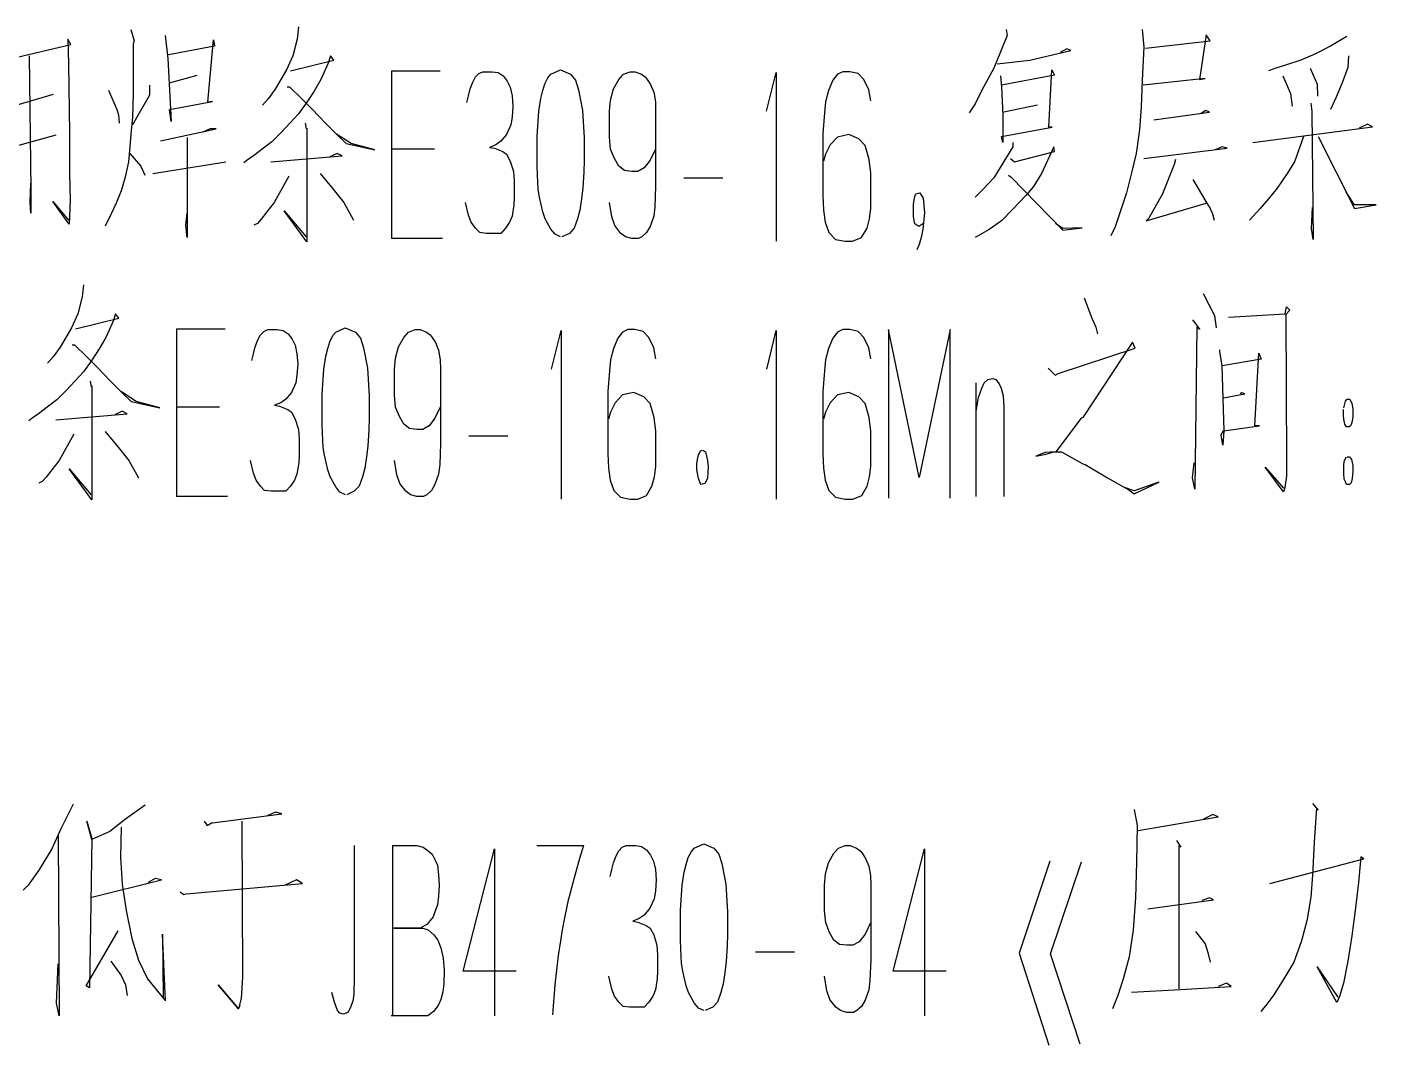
# Model space of a CAD drawing. Extents: x 0 to 8410, y 0 to 11890.
# Drawn here: x 7221.4 to 7535.1, y 10659.8 to 10896.6 of the extents above; entities that cross this region are included whole.
import ezdxf

# ---------------------------------------------------------------- set-up
doc = ezdxf.new("R2010")
doc.units = 0
doc.header["$MEASUREMENT"] = 0
doc.layers.add('6', color=7, linetype='Continuous')
doc.layers.add('8', color=7, linetype='Continuous')

# ---------------------------------------------------------------- blocks, each defined once
blk = doc.blocks.new('BLKENT759')
at = {"layer": '8', "color": 2, "linetype": 'Continuous'}
for p, q in [((7245.52, 10896), (7246.3, 10893.4)), ((7284.47, 10896.6), (7284.21, 10893.8)), ((7449.05, 10896), (7449.31, 10894.6)), ((7480.68, 10896), (7481.08, 10891.9)), ((7495.59, 10894.8), (7494.02, 10884.4)), ((7496.5, 10893.4), (7495.59, 10894.8)), ((7214.02, 10888.4), (7231.53, 10892.5)), ((7231.53, 10892.5), (7230.88, 10893.8)), ((7230.88, 10893.8), (7231.01, 10888)), ((7246.3, 10893.4), (7246.04, 10892.7)), ((7246.04, 10892.7), (7246.04, 10881.1)), ((7253.49, 10894.6), (7254.15, 10889.3)), ((7265, 10892.1), (7254.28, 10890.1)), ((7263.43, 10879.1), (7264.73, 10893.6)), ((7264.73, 10893.6), (7265, 10892.1)), ((7284.21, 10893.8), (7283.17, 10889.9)), ((7449.31, 10894.6), (7446.17, 10887)), ((7463.17, 10891.5), (7461.6, 10890.7)), ((7464.08, 10891.1), (7463.17, 10891.5)), ((7481.08, 10891.9), (7480.68, 10884.2)), ((7481.47, 10891.7), (7496.5, 10893.4)), ((7524.47, 10892.1), (7520.81, 10890.3)), ((7528.26, 10894.4), (7524.47, 10892.1)), ((7221.86, 10889.9), (7222.25, 10858.7)), ((7254.15, 10889.3), (7254.93, 10874.6)), ((7283.17, 10889.9), (7281.73, 10886.6)), ((7282.64, 10886.4), (7292.71, 10888.9)), ((7291.92, 10889.9), (7291.4, 10888.2)), ((7292.71, 10888.9), (7291.92, 10889.9)), ((7446.96, 10888), (7454.54, 10888.9)), ((7454.54, 10888.9), (7464.08, 10891.1)), ((7517.55, 10888.9), (7514.28, 10887.8)), ((7520.81, 10890.3), (7517.55, 10888.9)), ((7528.66, 10889.9), (7528.53, 10887.2)), ((7231.01, 10888), (7231.27, 10871.9)), ((7254.54, 10883.6), (7260.94, 10885.4)), ((7281.73, 10886.6), (7279.11, 10882.1)), ((7291.4, 10888.2), (7289.7, 10884.4)), ((7306.17, 10886.4), (7317.41, 10886.4)), ((7306.24, 10847.4), (7306.24, 10886.4)), ((7325.65, 10885), (7326.43, 10885.8)), ((7326.43, 10885.8), (7327.35, 10886.2)), ((7327.35, 10886.2), (7329.57, 10886.2)), ((7329.57, 10886.2), (7330.94, 10886)), ((7330.94, 10886), (7332.12, 10885.2)), ((7342.51, 10884.8), (7343.17, 10885.6)), ((7343.17, 10885.6), (7345.39, 10886.6)), ((7345.39, 10886.6), (7347.74, 10885.6)), ((7347.74, 10885.6), (7348.92, 10884.2)), ((7358.98, 10884.4), (7360.09, 10885.6)), ((7360.09, 10885.6), (7361.6, 10886.2)), ((7361.6, 10886.2), (7362.77, 10886.2)), ((7362.77, 10886.2), (7364.28, 10885.6)), ((7364.28, 10885.6), (7365.13, 10885)), ((7393.36, 10877), (7395.58, 10886)), ((7395.58, 10886), (7395.58, 10846.8)), ((7409.83, 10885.6), (7408.79, 10884.2)), ((7411.08, 10886.2), (7409.83, 10885.6)), ((7412.71, 10886.2), (7411.08, 10886.2)), ((7414.67, 10885.8), (7412.71, 10886.2)), ((7415.98, 10884.4), (7414.67, 10885.8)), ((7446.17, 10887), (7443.43, 10881.9)), ((7460.29, 10885.4), (7448, 10883.1)), ((7458.98, 10873.3), (7459.64, 10886.6)), ((7459.64, 10886.6), (7460.29, 10885.4)), ((7511.79, 10887), (7510.09, 10886.4)), ((7514.28, 10887.8), (7511.79, 10887)), ((7519.77, 10887), (7521.34, 10883.3)), ((7528.53, 10887.2), (7527.22, 10883.6)), ((7249.83, 10883.1), (7249.83, 10880.7)), ((7279.11, 10882.1), (7277.41, 10879.9)), ((7281.86, 10882.7), (7282.38, 10882.7)), ((7282.38, 10882.7), (7285.26, 10879.9)), ((7289.7, 10884.4), (7288.13, 10881.7)), ((7324.02, 10880.6), (7324.41, 10882.2)), ((7324.41, 10882.2), (7325.06, 10883.8)), ((7325.06, 10883.8), (7325.65, 10885)), ((7332.12, 10885.2), (7333.03, 10884)), ((7333.03, 10884), (7333.69, 10882.6)), ((7333.69, 10882.6), (7334.15, 10880.6)), ((7341.34, 10881.8), (7341.79, 10883.4)), ((7341.79, 10883.4), (7342.51, 10884.8)), ((7348.92, 10884.2), (7349.64, 10882)), ((7357.02, 10879.6), (7357.74, 10882.2)), ((7357.74, 10882.2), (7358.98, 10884.4)), ((7365.13, 10885), (7365.58, 10884.4)), ((7365.58, 10884.4), (7366.37, 10883.2)), ((7366.37, 10883.2), (7367.09, 10881.4)), ((7408.79, 10884.2), (7407.74, 10881.8)), ((7417.15, 10882), (7415.98, 10884.4)), ((7447.74, 10885.2), (7448, 10882.7)), ((7448, 10882.7), (7448.27, 10876)), ((7480.68, 10884.2), (7480.42, 10878)), ((7495.32, 10884.6), (7480.94, 10883.1)), ((7494.02, 10884.4), (7495.32, 10884.6)), ((7513.36, 10885.2), (7515.19, 10881.1)), ((7521.34, 10883.3), (7521.47, 10880.5)), ((7527.22, 10883.6), (7525.78, 10880.3)), ((7227.48, 10880.9), (7216.37, 10877.6)), ((7240.29, 10881.9), (7242.25, 10877.4)), ((7246.04, 10881.1), (7245.91, 10875.6)), ((7249.83, 10880.7), (7245.91, 10873.8)), ((7254.54, 10877.4), (7264.47, 10879.3)), ((7264.47, 10879.3), (7263.43, 10879.1)), ((7277.41, 10879.9), (7276.11, 10878.4)), ((7285.26, 10879.9), (7287.74, 10877.4)), ((7288.13, 10881.7), (7286.3, 10878.9)), ((7323.62, 10879), (7324.02, 10880.6)), ((7334.15, 10880.6), (7334.34, 10878.2)), ((7340.42, 10877), (7340.88, 10880)), ((7340.88, 10880), (7341.34, 10881.8)), ((7349.64, 10882), (7350.55, 10877.2)), ((7356.83, 10877), (7357.02, 10879.6)), ((7367.09, 10881.4), (7367.48, 10879.2)), ((7367.48, 10879.2), (7367.55, 10877)), ((7407.02, 10879.2), (7406.83, 10876.6)), ((7407.74, 10881.8), (7407.02, 10879.2)), ((7417.61, 10879.4), (7417.15, 10882)), ((7443.43, 10881.9), (7441.86, 10878.7)), ((7515.19, 10881.1), (7515.58, 10878.2)), ((7525.78, 10880.3), (7524.47, 10877.4)), ((7242.25, 10877.4), (7242.64, 10876.2)), ((7242.64, 10876.2), (7242.77, 10874.2)), ((7254.93, 10874.6), (7254.54, 10877.4)), ((7284.47, 10876.4), (7282.51, 10874.2)), ((7286.3, 10878.9), (7284.47, 10876.4)), ((7287.74, 10877.4), (7290.62, 10874.4)), ((7334.34, 10878.2), (7334.15, 10875.6)), ((7340.03, 10871.2), (7340.42, 10877)), ((7350.55, 10877.2), (7350.94, 10870.8)), ((7356.83, 10874.2), (7356.83, 10877)), ((7367.55, 10877), (7367.55, 10867.8)), ((7406.83, 10876.6), (7406.43, 10871.8)), ((7441.86, 10878.7), (7440.42, 10876.6)), ((7448.27, 10876), (7448.27, 10869.7)), ((7456.37, 10878.4), (7448.53, 10876.8)), ((7480.42, 10878), (7480.03, 10872.7)), ((7483.43, 10875), (7496.37, 10876.8)), ((7495.45, 10877.2), (7494.28, 10876.4)), ((7496.37, 10876.8), (7495.45, 10877.2)), ((7519.9, 10878.9), (7520.16, 10877)), ((7520.16, 10877), (7520.42, 10847.2)), ((7245.91, 10875.6), (7245.52, 10871.7)), ((7252.45, 10870.1), (7265.39, 10872.9)), ((7263.95, 10872.9), (7262.25, 10872.1)), ((7265.39, 10872.9), (7263.95, 10872.9)), ((7282.51, 10874.2), (7280.55, 10872.1)), ((7286.04, 10874.2), (7286.3, 10872.9)), ((7286.43, 10873.1), (7286.43, 10846.6)), ((7290.62, 10874.4), (7293.49, 10871.5)), ((7333.88, 10873.8), (7332.84, 10871.6)), ((7334.15, 10875.6), (7333.88, 10873.8)), ((7356.83, 10871), (7356.83, 10874.2)), ((7448, 10871.1), (7459.77, 10873.3)), ((7459.77, 10873.3), (7458.98, 10873.3)), ((7480.03, 10872.7), (7479.25, 10867.2)), ((7506.43, 10869.7), (7534.28, 10873.4)), ((7533.1, 10874), (7531.14, 10873.1)), ((7534.28, 10873.4), (7533.1, 10874)), ((7216.11, 10868.2), (7228.13, 10871.5)), ((7231.27, 10871.9), (7231.27, 10863.4)), ((7245.52, 10871.7), (7245.26, 10868.7)), ((7258.59, 10870.9), (7258.59, 10847.6)), ((7278.33, 10869.9), (7276.37, 10868.4)), ((7280.55, 10872.1), (7278.33, 10869.9)), ((7296.76, 10869.5), (7293.36, 10871.7)), ((7293.49, 10871.5), (7295.58, 10869.5)), ((7331.53, 10870), (7330.36, 10869.2)), ((7332.84, 10871.6), (7331.53, 10870)), ((7340.03, 10864.2), (7340.03, 10871.2)), ((7350.94, 10870.8), (7350.94, 10865.6)), ((7357.09, 10868.2), (7356.83, 10871)), ((7406.43, 10871.8), (7406.43, 10857.4)), ((7409.83, 10871), (7408.13, 10869.2)), ((7412.45, 10871.6), (7409.83, 10871)), ((7414.8, 10870.6), (7412.45, 10871.6)), ((7416.24, 10869), (7414.8, 10870.6)), ((7448.27, 10869.7), (7448, 10871.1)), ((7450.62, 10869.7), (7450.62, 10868.7)), ((7518.2, 10871.1), (7516.11, 10865.2)), ((7521.6, 10871.1), (7530.09, 10854.4)), ((7245.26, 10868.7), (7245, 10865.2)), ((7245.26, 10867.2), (7247.87, 10864.2)), ((7274.02, 10866.6), (7272.58, 10865.6)), ((7276.37, 10868.4), (7274.02, 10866.6)), ((7278.07, 10865.2), (7294.67, 10866.6)), ((7293.49, 10867.2), (7291.79, 10866.4)), ((7294.67, 10866.6), (7293.49, 10867.2)), ((7295.58, 10869.5), (7302.25, 10868)), ((7302.25, 10868), (7296.76, 10869.5)), ((7316.11, 10868.2), (7306.3, 10868.2)), ((7330.36, 10869.2), (7328.92, 10868.6)), ((7328.92, 10868.6), (7330.09, 10868.4)), ((7330.09, 10868.4), (7331.99, 10867.6)), ((7331.99, 10867.6), (7332.9, 10867)), ((7332.9, 10867), (7333.75, 10865.4)), ((7358, 10866), (7357.09, 10868.2)), ((7367.48, 10868.2), (7366.24, 10865.6)), ((7367.55, 10867.8), (7367.55, 10859.6)), ((7407.02, 10867), (7406.57, 10865.4)), ((7408.13, 10869.2), (7407.02, 10867)), ((7417.22, 10865.8), (7416.24, 10869)), ((7450.62, 10868.7), (7446.17, 10861.5)), ((7451.01, 10865.2), (7460.29, 10867.6)), ((7460.16, 10868.7), (7457.28, 10862.5)), ((7460.29, 10867.6), (7460.16, 10868.7)), ((7479.25, 10867.2), (7478.2, 10862.7)), ((7481.08, 10866), (7500.42, 10868.4)), ((7499.25, 10868.7), (7497.68, 10868)), ((7500.42, 10868.4), (7499.25, 10868.7)), ((7231.27, 10863.4), (7231.27, 10862.5)), ((7245, 10865.2), (7244.21, 10861.7)), ((7247.87, 10864.2), (7248.79, 10862.1)), ((7250.62, 10862.5), (7267.61, 10865.2)), ((7272.58, 10865.6), (7271.79, 10865)), ((7333.75, 10865.4), (7334.47, 10863)), ((7340.09, 10862.2), (7340.03, 10864.2)), ((7350.94, 10865.6), (7350.88, 10862.8)), ((7358.98, 10864.2), (7358, 10866)), ((7360.29, 10863.2), (7358.98, 10864.2)), ((7364.87, 10863.8), (7363.43, 10863)), ((7366.24, 10865.6), (7364.87, 10863.8)), ((7417.61, 10862.6), (7417.22, 10865.8)), ((7450.1, 10866), (7451.01, 10865.2)), ((7488.13, 10864.6), (7485.39, 10857.8)), ((7488.4, 10865.8), (7488.13, 10864.6)), ((7516.11, 10865.2), (7514.41, 10862.5)), ((7222.12, 10855.8), (7222.25, 10860.3)), ((7231.27, 10862.5), (7231.4, 10856.4)), ((7244.21, 10861.7), (7243.3, 10858.5)), ((7282.25, 10861.9), (7278.85, 10855.8)), ((7289.57, 10862.5), (7292.58, 10858.9)), ((7334.47, 10863), (7334.67, 10860.8)), ((7334.67, 10860.8), (7334.67, 10857)), ((7340.22, 10858.8), (7340.09, 10862.2)), ((7350.88, 10862.8), (7350.62, 10859.2)), ((7361.99, 10863), (7360.29, 10863.2)), ((7363.43, 10863), (7361.99, 10863)), ((7383.17, 10861.4), (7374.08, 10861.4)), ((7417.61, 10857.2), (7417.61, 10862.6)), ((7446.17, 10861.5), (7443.69, 10858.9)), ((7449.57, 10862.1), (7450.23, 10861.7)), ((7450.23, 10861.7), (7462.25, 10849.3)), ((7457.28, 10862.5), (7455.45, 10859.5)), ((7478.2, 10862.7), (7477.02, 10858)), ((7492.45, 10861.1), (7495.72, 10855.6)), ((7514.41, 10862.5), (7512.06, 10859.1)), ((7222.25, 10858.7), (7222.25, 10853.3)), ((7243.3, 10858.5), (7242.12, 10855.6)), ((7292.58, 10858.9), (7295.06, 10855.8)), ((7334.67, 10857), (7334.6, 10855.2)), ((7340.55, 10857), (7340.22, 10858.8)), ((7341.34, 10853.6), (7340.55, 10857)), ((7350.62, 10859.2), (7350.29, 10856.6)), ((7367.55, 10859.6), (7367.35, 10854.8)), ((7406.43, 10857.4), (7406.57, 10854)), ((7417.61, 10854.4), (7417.61, 10857.2)), ((7427.48, 10855.4), (7427.81, 10857.2)), ((7427.81, 10857.2), (7428.07, 10857.8)), ((7428.07, 10857.8), (7428.98, 10858)), ((7428.98, 10858), (7429.77, 10856.8)), ((7443.69, 10858.9), (7441.86, 10857)), ((7453.62, 10857.4), (7450.62, 10854.2)), ((7455.45, 10859.5), (7453.62, 10857.4)), ((7477.02, 10858), (7475.59, 10853.6)), ((7485.39, 10857.8), (7482.25, 10852.1)), ((7512.06, 10859.1), (7510.09, 10856.6)), ((7530.09, 10855.2), (7528.13, 10858.2)), ((7222.25, 10853.3), (7222.12, 10855.8)), ((7231.14, 10850.7), (7227.35, 10856)), ((7227.35, 10856), (7231.01, 10851.7)), ((7231.4, 10856.4), (7231.27, 10852.5)), ((7242.12, 10855.6), (7240.94, 10853.1)), ((7278.85, 10855.8), (7277.15, 10853.6)), ((7295.06, 10855.8), (7297.28, 10851.7)), ((7324.02, 10852.8), (7323.36, 10855.8)), ((7334.6, 10855.2), (7334.15, 10852.6)), ((7349.9, 10854), (7349.38, 10852)), ((7350.29, 10856.6), (7349.9, 10854)), ((7357.35, 10852.4), (7356.83, 10855.8)), ((7367.35, 10854.8), (7367.09, 10852.6)), ((7406.57, 10854), (7406.96, 10851.2)), ((7417.28, 10852), (7417.61, 10854.4)), ((7427.48, 10852.4), (7427.48, 10855.4)), ((7429.77, 10856.8), (7430.03, 10853.4)), ((7450.62, 10854.2), (7448, 10851.5)), ((7481.6, 10851.5), (7495.59, 10855.6)), ((7495.72, 10855.6), (7496.5, 10854.4)), ((7496.5, 10854.4), (7497.02, 10853.1)), ((7508.13, 10854.4), (7505.65, 10851.7)), ((7510.09, 10856.6), (7508.13, 10854.4)), ((7520.03, 10849.7), (7520.29, 10854.6)), ((7530.09, 10854.4), (7535.06, 10855.2)), ((7535.06, 10855.2), (7530.09, 10855.2)), ((7231.27, 10852.5), (7231.14, 10850.7)), ((7240.94, 10853.1), (7239.51, 10850.3)), ((7258.33, 10850.5), (7258.59, 10853.3)), ((7274.93, 10850.9), (7274.15, 10850.5)), ((7275.85, 10851.9), (7274.93, 10850.9)), ((7277.15, 10853.6), (7275.85, 10851.9)), ((7286.43, 10846.6), (7281.2, 10853.8)), ((7281.2, 10853.8), (7286.3, 10847.8)), ((7324.67, 10851.2), (7324.02, 10852.8)), ((7325.65, 10849.8), (7324.67, 10851.2)), ((7333.56, 10851.2), (7332.64, 10849.8)), ((7334.15, 10852.6), (7333.56, 10851.2)), ((7341.86, 10852), (7341.34, 10853.6)), ((7343.17, 10849.6), (7341.86, 10852)), ((7349.38, 10852), (7348.59, 10849.8)), ((7358.07, 10850.4), (7357.35, 10852.4)), ((7367.09, 10852.6), (7366.24, 10850.2)), ((7406.96, 10851.2), (7407.81, 10848.8)), ((7416.7, 10849.8), (7417.28, 10852)), ((7427.81, 10850.8), (7427.48, 10852.4)), ((7428.72, 10850.2), (7427.81, 10850.8)), ((7429.7, 10850.8), (7428.72, 10850.2)), ((7430.03, 10853.4), (7429.7, 10849.6)), ((7448, 10851.5), (7445.13, 10849.5)), ((7462.25, 10849.7), (7460.55, 10850.9)), ((7475.59, 10853.6), (7474.41, 10850.1)), ((7482.25, 10852.1), (7481.6, 10851.5)), ((7497.02, 10853.1), (7497.42, 10851.7)), ((7258.59, 10847.6), (7258.33, 10850.5)), ((7326.63, 10848.8), (7325.65, 10849.8)), ((7328.13, 10848.6), (7326.63, 10848.8)), ((7331.53, 10848.6), (7328.13, 10848.6)), ((7332.64, 10849.8), (7331.53, 10848.6)), ((7344.15, 10848.4), (7343.17, 10849.6)), ((7345.45, 10847.8), (7344.15, 10848.4)), ((7347.48, 10848.6), (7345.71, 10847.8)), ((7348.59, 10849.8), (7347.48, 10848.6)), ((7359.44, 10848.6), (7358.07, 10850.4)), ((7360.55, 10847.8), (7359.44, 10848.6)), ((7361.99, 10847.4), (7360.55, 10847.8)), ((7364.34, 10847.8), (7363.56, 10847.4)), ((7365.45, 10848.8), (7364.34, 10847.8)), ((7366.24, 10850.2), (7365.45, 10848.8)), ((7407.81, 10848.8), (7409.38, 10847.2)), ((7413.36, 10846.8), (7415.45, 10847.6)), ((7415.45, 10847.6), (7416.7, 10849.8)), ((7429.31, 10847.6), (7428.85, 10846)), ((7429.7, 10849.6), (7429.31, 10847.6)), ((7445.13, 10849.5), (7441.86, 10847.6)), ((7462.25, 10849.3), (7466.7, 10849.9)), ((7466.7, 10849.9), (7462.25, 10849.7)), ((7474.41, 10850.1), (7473.36, 10848)), ((7520.42, 10847.2), (7520.03, 10849.7)), ((7318, 10847.4), (7306.17, 10847.4)), ((7363.56, 10847.4), (7361.99, 10847.4)), ((7409.38, 10847.2), (7411.6, 10846.8)), ((7411.6, 10846.8), (7413.36, 10846.8)), ((7428.85, 10846), (7428.26, 10844.8)), ((7234.48, 10836.6), (7234.21, 10833.8)), ((7234.21, 10833.8), (7233.17, 10829.9)), ((7467.16, 10833.6), (7468.99, 10828.9)), ((7494.87, 10834.6), (7497.48, 10829.5)), ((7233.17, 10829.9), (7231.73, 10826.6)), ((7232.65, 10826.4), (7242.71, 10828.9)), ((7241.93, 10829.9), (7241.4, 10828.2)), ((7242.71, 10828.9), (7241.93, 10829.9)), ((7468.99, 10828.9), (7469.9, 10826.8)), ((7497.48, 10829.5), (7497.88, 10826.6)), ((7500.75, 10829.1), (7513.95, 10829.9)), ((7513.95, 10829.9), (7514.22, 10831.5)), ((7515, 10830.7), (7514.09, 10829.7)), ((7514.09, 10829.7), (7514.22, 10795.4)), ((7514.22, 10831.5), (7515, 10830.7)), ((7231.73, 10826.6), (7229.12, 10822.1)), ((7241.4, 10828.2), (7239.7, 10824.4)), ((7256.17, 10826.4), (7267.42, 10826.4)), ((7256.24, 10787.4), (7256.24, 10826.4)), ((7275.65, 10825), (7276.44, 10825.8)), ((7276.44, 10825.8), (7277.35, 10826.2)), ((7277.35, 10826.2), (7279.57, 10826.2)), ((7279.57, 10826.2), (7280.95, 10826)), ((7280.95, 10826), (7282.12, 10825.2)), ((7293.17, 10825.6), (7295.39, 10826.6)), ((7295.39, 10826.6), (7297.74, 10825.6)), ((7310.1, 10825.6), (7311.6, 10826.2)), ((7311.6, 10826.2), (7312.78, 10826.2)), ((7312.78, 10826.2), (7314.28, 10825.6)), ((7343.36, 10817), (7345.59, 10826)), ((7345.59, 10826), (7345.59, 10786.8)), ((7361.08, 10826.2), (7359.84, 10825.6)), ((7362.71, 10826.2), (7361.08, 10826.2)), ((7364.67, 10825.8), (7362.71, 10826.2)), ((7365.98, 10824.4), (7364.67, 10825.8)), ((7393.37, 10817), (7395.59, 10826)), ((7395.59, 10826), (7395.59, 10786.8)), ((7411.08, 10826.2), (7409.84, 10825.6)), ((7412.71, 10826.2), (7411.08, 10826.2)), ((7414.67, 10825.8), (7412.71, 10826.2)), ((7415.98, 10824.4), (7414.67, 10825.8)), ((7428.86, 10791.8), (7421.67, 10826.2)), ((7421.67, 10826.2), (7421.67, 10787)), ((7436.05, 10826.2), (7428.86, 10791.8)), ((7436.05, 10787), (7436.05, 10826.2)), ((7469.9, 10826.8), (7470.29, 10825.2)), ((7492.39, 10828.5), (7494.09, 10826.2)), ((7493.43, 10826.8), (7492.91, 10789.1)), ((7494.09, 10826.2), (7493.43, 10826.8)), ((7231.86, 10822.7), (7232.38, 10822.7)), ((7232.38, 10822.7), (7235.26, 10819.9)), ((7239.7, 10824.4), (7238.14, 10821.7)), ((7274.41, 10822.2), (7275.06, 10823.8)), ((7275.06, 10823.8), (7275.65, 10825)), ((7282.12, 10825.2), (7283.04, 10824)), ((7283.04, 10824), (7283.69, 10822.6)), ((7283.69, 10822.6), (7284.15, 10820.6)), ((7291.34, 10821.8), (7291.8, 10823.4)), ((7291.8, 10823.4), (7292.51, 10824.8)), ((7292.51, 10824.8), (7293.17, 10825.6)), ((7297.74, 10825.6), (7298.92, 10824.2)), ((7298.92, 10824.2), (7299.64, 10822)), ((7307.74, 10822.2), (7308.99, 10824.4)), ((7308.99, 10824.4), (7310.1, 10825.6)), ((7314.28, 10825.6), (7315.13, 10825)), ((7315.13, 10825), (7315.59, 10824.4)), ((7315.59, 10824.4), (7316.37, 10823.2)), ((7316.37, 10823.2), (7317.09, 10821.4)), ((7358.79, 10824.2), (7357.74, 10821.8)), ((7359.84, 10825.6), (7358.79, 10824.2)), ((7367.16, 10822), (7365.98, 10824.4)), ((7408.79, 10824.2), (7407.74, 10821.8)), ((7409.84, 10825.6), (7408.79, 10824.2)), ((7417.16, 10822), (7415.98, 10824.4)), ((7478.4, 10823.3), (7466.9, 10805.8)), ((7479.05, 10821.9), (7478.4, 10823.3)), ((7227.42, 10819.9), (7226.11, 10818.4)), ((7229.12, 10822.1), (7227.42, 10819.9)), ((7235.26, 10819.9), (7237.74, 10817.4)), ((7238.14, 10821.7), (7236.31, 10818.9)), ((7273.63, 10819), (7274.02, 10820.6)), ((7274.02, 10820.6), (7274.41, 10822.2)), ((7284.15, 10820.6), (7284.34, 10818.2)), ((7290.42, 10817), (7290.88, 10820)), ((7290.88, 10820), (7291.34, 10821.8)), ((7299.64, 10822), (7300.55, 10817.2)), ((7306.83, 10817), (7307.02, 10819.6)), ((7307.02, 10819.6), (7307.74, 10822.2)), ((7317.09, 10821.4), (7317.48, 10819.2)), ((7357.74, 10821.8), (7357.03, 10819.2)), ((7367.61, 10819.4), (7367.16, 10822)), ((7407.74, 10821.8), (7407.03, 10819.2)), ((7417.61, 10819.4), (7417.16, 10822)), ((7461.14, 10816), (7479.05, 10821.9)), ((7498.66, 10821.5), (7498.66, 10821.1)), ((7498.66, 10821.1), (7499.18, 10817.8)), ((7506.9, 10803.8), (7507.81, 10820.7)), ((7507.81, 10820.7), (7508.33, 10819.3)), ((7234.48, 10816.4), (7232.51, 10814.2)), ((7236.31, 10818.9), (7234.48, 10816.4)), ((7237.74, 10817.4), (7240.62, 10814.4)), ((7284.34, 10818.2), (7284.15, 10815.6)), ((7290.03, 10811.2), (7290.42, 10817)), ((7300.55, 10817.2), (7300.95, 10810.8)), ((7306.83, 10814.2), (7306.83, 10817)), ((7317.48, 10819.2), (7317.55, 10817)), ((7317.55, 10817), (7317.55, 10807.8)), ((7356.83, 10816.6), (7356.44, 10811.8)), ((7357.03, 10819.2), (7356.83, 10816.6)), ((7406.83, 10816.6), (7406.44, 10811.8)), ((7407.03, 10819.2), (7406.83, 10816.6)), ((7458.79, 10817.2), (7460.49, 10815.6)), ((7499.18, 10817.8), (7499.71, 10802.7)), ((7508.33, 10819.3), (7499.31, 10817.8)), ((7232.51, 10814.2), (7230.55, 10812.1)), ((7236.04, 10814.2), (7236.31, 10812.9)), ((7236.44, 10813.1), (7236.44, 10786.6)), ((7240.62, 10814.4), (7243.49, 10811.5)), ((7283.89, 10813.8), (7282.84, 10811.6)), ((7284.15, 10815.6), (7283.89, 10813.8)), ((7306.83, 10811), (7306.83, 10814.2)), ((7442.12, 10787.4), (7442.12, 10813.8)), ((7443.37, 10812.6), (7443.95, 10813.8)), ((7443.95, 10813.8), (7444.8, 10814.6)), ((7444.8, 10814.6), (7445.92, 10814.8)), ((7445.92, 10814.8), (7446.63, 10814.6)), ((7446.63, 10814.6), (7447.42, 10813.6)), ((7447.42, 10813.6), (7447.88, 10812.6)), ((7460.49, 10815.6), (7461.14, 10816)), ((7230.55, 10812.1), (7228.33, 10809.9)), ((7246.76, 10809.5), (7243.36, 10811.7)), ((7243.49, 10811.5), (7245.59, 10809.5)), ((7281.53, 10810), (7280.36, 10809.2)), ((7282.84, 10811.6), (7281.53, 10810)), ((7290.03, 10804.2), (7290.03, 10811.2)), ((7300.95, 10810.8), (7300.95, 10805.6)), ((7307.09, 10808.2), (7306.83, 10811)), ((7356.44, 10811.8), (7356.44, 10797.4)), ((7359.84, 10811), (7358.14, 10809.2)), ((7362.45, 10811.6), (7359.84, 10811)), ((7364.8, 10810.6), (7362.45, 10811.6)), ((7366.24, 10809), (7364.8, 10810.6)), ((7406.44, 10811.8), (7406.44, 10797.4)), ((7409.84, 10811), (7408.14, 10809.2)), ((7412.45, 10811.6), (7409.84, 10811)), ((7414.8, 10810.6), (7412.45, 10811.6)), ((7416.24, 10809), (7414.8, 10810.6)), ((7442.12, 10807.2), (7442.65, 10810.4)), ((7442.65, 10810.4), (7443.37, 10812.6)), ((7447.88, 10812.6), (7448.33, 10810.8)), ((7448.33, 10810.8), (7448.53, 10808.2)), ((7499.58, 10810.3), (7504.54, 10811.3)), ((7503.89, 10811.5), (7503.5, 10811.3)), ((7504.54, 10811.3), (7503.89, 10811.5)), ((7527.94, 10809.6), (7528.33, 10810)), ((7528.33, 10810), (7528.99, 10810)), ((7528.99, 10810), (7529.44, 10809)), ((7226.37, 10808.4), (7224.02, 10806.6)), ((7228.33, 10809.9), (7226.37, 10808.4)), ((7243.49, 10807.2), (7241.8, 10806.4)), ((7244.67, 10806.6), (7243.49, 10807.2)), ((7245.59, 10809.5), (7252.25, 10808)), ((7252.25, 10808), (7246.76, 10809.5)), ((7266.11, 10808.2), (7256.3, 10808.2)), ((7280.36, 10809.2), (7278.92, 10808.6)), ((7278.92, 10808.6), (7280.1, 10808.4)), ((7280.1, 10808.4), (7281.99, 10807.6)), ((7281.99, 10807.6), (7282.91, 10807)), ((7282.91, 10807), (7283.76, 10805.4)), ((7308.01, 10806), (7307.09, 10808.2)), ((7317.48, 10808.2), (7316.24, 10805.6)), ((7317.55, 10807.8), (7317.55, 10799.6)), ((7357.03, 10807), (7356.57, 10805.4)), ((7358.14, 10809.2), (7357.03, 10807)), ((7367.22, 10805.8), (7366.24, 10809)), ((7407.03, 10807), (7406.57, 10805.4)), ((7408.14, 10809.2), (7407.03, 10807)), ((7417.22, 10805.8), (7416.24, 10809)), ((7448.53, 10808.2), (7448.53, 10787.4)), ((7527.48, 10806.2), (7527.48, 10807.6)), ((7527.55, 10808), (7527.94, 10809.6)), ((7529.44, 10809), (7529.64, 10807.8)), ((7529.64, 10807.8), (7529.64, 10806.2)), ((7222.58, 10805.6), (7221.8, 10805)), ((7224.02, 10806.6), (7222.58, 10805.6)), ((7228.07, 10805.2), (7244.67, 10806.6)), ((7283.76, 10805.4), (7284.48, 10803)), ((7290.1, 10802.2), (7290.03, 10804.2)), ((7300.95, 10805.6), (7300.88, 10802.8)), ((7308.99, 10804.2), (7308.01, 10806)), ((7310.29, 10803.2), (7308.99, 10804.2)), ((7314.87, 10803.8), (7313.43, 10803)), ((7316.24, 10805.6), (7314.87, 10803.8)), ((7367.61, 10802.6), (7367.22, 10805.8)), ((7417.61, 10802.6), (7417.22, 10805.8)), ((7466.5, 10805.6), (7460.62, 10797.8)), ((7466.9, 10805.8), (7466.5, 10805.6)), ((7499.58, 10802.7), (7507.94, 10803.8)), ((7507.94, 10803.8), (7506.9, 10803.8)), ((7527.55, 10805.4), (7527.48, 10806.2)), ((7527.81, 10804.2), (7527.55, 10805.4)), ((7528.2, 10803.6), (7527.81, 10804.2)), ((7529.12, 10803.8), (7528.79, 10803.6)), ((7529.38, 10804.4), (7529.12, 10803.8)), ((7529.58, 10805.2), (7529.38, 10804.4)), ((7529.64, 10806.2), (7529.58, 10805.2)), ((7232.25, 10801.9), (7228.85, 10795.8)), ((7239.57, 10802.5), (7242.58, 10798.9)), ((7284.48, 10803), (7284.67, 10800.8)), ((7284.67, 10800.8), (7284.67, 10797)), ((7290.23, 10798.8), (7290.1, 10802.2)), ((7300.88, 10802.8), (7300.62, 10799.2)), ((7311.99, 10803), (7310.29, 10803.2)), ((7313.43, 10803), (7311.99, 10803)), ((7333.17, 10801.4), (7324.08, 10801.4)), ((7367.61, 10797.2), (7367.61, 10802.6)), ((7417.61, 10797.2), (7417.61, 10802.6)), ((7499.05, 10801.7), (7499.58, 10802.7)), ((7499.44, 10799.3), (7499.05, 10801.7)), ((7499.71, 10802.7), (7499.44, 10799.3)), ((7528.79, 10803.6), (7528.2, 10803.6)), ((7242.58, 10798.9), (7245.06, 10795.8)), ((7290.55, 10797), (7290.23, 10798.8)), ((7300.62, 10799.2), (7300.29, 10796.6)), ((7317.55, 10799.6), (7317.35, 10794.8)), ((7356.44, 10797.4), (7356.57, 10794)), ((7377.48, 10797), (7378.01, 10798)), ((7378.01, 10798), (7378.33, 10798.2)), ((7378.46, 10798.2), (7379.18, 10797.8)), ((7379.18, 10797.8), (7379.64, 10795.8)), ((7406.44, 10797.4), (7406.57, 10794)), ((7458.14, 10797.6), (7455.92, 10796.8)), ((7460.62, 10797.8), (7458.14, 10797.6)), ((7458.27, 10797.2), (7460.23, 10797.8)), ((7460.23, 10797.8), (7461.93, 10797.8)), ((7461.93, 10797.8), (7466.9, 10795)), ((7228.85, 10795.8), (7227.16, 10793.6)), ((7245.06, 10795.8), (7247.29, 10791.7)), ((7274.02, 10792.8), (7273.36, 10795.8)), ((7284.61, 10795.2), (7284.15, 10792.6)), ((7284.67, 10797), (7284.61, 10795.2)), ((7291.34, 10793.6), (7290.55, 10797)), ((7300.29, 10796.6), (7299.9, 10794)), ((7307.35, 10792.4), (7306.83, 10795.8)), ((7317.35, 10794.8), (7317.09, 10792.6)), ((7367.29, 10792), (7367.61, 10794.4)), ((7367.61, 10794.4), (7367.61, 10797.2)), ((7377.16, 10795), (7377.29, 10796)), ((7377.16, 10793.6), (7377.16, 10795)), ((7377.29, 10796), (7377.48, 10797)), ((7379.77, 10794.4), (7379.57, 10791.6)), ((7379.64, 10795.8), (7379.77, 10794.4)), ((7417.29, 10792), (7417.61, 10794.4)), ((7417.61, 10794.4), (7417.61, 10797.2)), ((7455.92, 10796.8), (7458.27, 10797.2)), ((7466.9, 10795), (7467.42, 10794.8)), ((7467.42, 10794.8), (7472.65, 10791.7)), ((7492.39, 10791.7), (7492.78, 10795.2)), ((7514.22, 10795.4), (7514.22, 10792.1)), ((7527.55, 10794.6), (7527.68, 10795.6)), ((7527.55, 10792.8), (7527.55, 10794.6)), ((7527.68, 10795.6), (7528.2, 10796.6)), ((7528.33, 10796.6), (7528.86, 10796.6)), ((7528.86, 10796.6), (7529.38, 10796)), ((7529.38, 10796), (7529.64, 10794.6)), ((7529.64, 10794.6), (7529.64, 10793.2)), ((7225.85, 10791.9), (7224.93, 10790.9)), ((7227.16, 10793.6), (7225.85, 10791.9)), ((7236.44, 10786.6), (7231.21, 10793.8)), ((7231.21, 10793.8), (7236.31, 10787.8)), ((7274.67, 10791.2), (7274.02, 10792.8)), ((7275.65, 10789.8), (7274.67, 10791.2)), ((7283.56, 10791.2), (7282.65, 10789.8)), ((7284.15, 10792.6), (7283.56, 10791.2)), ((7291.86, 10792), (7291.34, 10793.6)), ((7293.17, 10789.6), (7291.86, 10792)), ((7299.38, 10792), (7298.59, 10789.8)), ((7299.9, 10794), (7299.38, 10792)), ((7308.07, 10790.4), (7307.35, 10792.4)), ((7317.09, 10792.6), (7316.24, 10790.2)), ((7356.57, 10794), (7356.96, 10791.2)), ((7356.96, 10791.2), (7357.81, 10788.8)), ((7366.7, 10789.8), (7367.29, 10792)), ((7377.48, 10791.6), (7377.16, 10793.6)), ((7378.07, 10790.2), (7377.48, 10791.6)), ((7379.57, 10791.6), (7378.99, 10790.4)), ((7406.57, 10794), (7406.96, 10791.2)), ((7406.96, 10791.2), (7407.81, 10788.8)), ((7416.7, 10789.8), (7417.29, 10792)), ((7472.65, 10791.7), (7477.61, 10788.9)), ((7492.91, 10789.1), (7492.39, 10791.7)), ((7513.56, 10788.5), (7509.25, 10794.2)), ((7509.25, 10794.2), (7513.56, 10789.3)), ((7514.22, 10792.1), (7513.82, 10789.5)), ((7527.68, 10791.4), (7527.55, 10792.8)), ((7527.94, 10790.8), (7527.68, 10791.4)), ((7529.51, 10791.6), (7529.25, 10790.6)), ((7529.64, 10793.2), (7529.51, 10791.6)), ((7224.93, 10790.9), (7224.15, 10790.5)), ((7276.63, 10788.8), (7275.65, 10789.8)), ((7278.14, 10788.6), (7276.63, 10788.8)), ((7281.53, 10788.6), (7278.14, 10788.6)), ((7282.65, 10789.8), (7281.53, 10788.6)), ((7294.15, 10788.4), (7293.17, 10789.6)), ((7295.46, 10787.8), (7294.15, 10788.4)), ((7297.48, 10788.6), (7295.72, 10787.8)), ((7298.59, 10789.8), (7297.48, 10788.6)), ((7309.44, 10788.6), (7308.07, 10790.4)), ((7310.55, 10787.8), (7309.44, 10788.6)), ((7315.46, 10788.8), (7314.35, 10787.8)), ((7316.24, 10790.2), (7315.46, 10788.8)), ((7357.81, 10788.8), (7359.38, 10787.2)), ((7365.46, 10787.6), (7366.7, 10789.8)), ((7378.99, 10790.4), (7378.07, 10790.2)), ((7407.81, 10788.8), (7409.38, 10787.2)), ((7415.46, 10787.6), (7416.7, 10789.8)), ((7478.79, 10788.7), (7476.57, 10789.5)), ((7477.61, 10788.9), (7478.79, 10788)), ((7478.79, 10788), (7484.54, 10790.7)), ((7484.54, 10790.7), (7478.79, 10788.7)), ((7513.82, 10789.5), (7513.56, 10788.5)), ((7528.2, 10790.2), (7527.94, 10790.8)), ((7528.86, 10790.2), (7528.2, 10790.2)), ((7529.25, 10790.6), (7528.86, 10790.2)), ((7268, 10787.4), (7256.17, 10787.4)), ((7311.99, 10787.4), (7310.55, 10787.8)), ((7313.56, 10787.4), (7311.99, 10787.4)), ((7314.35, 10787.8), (7313.56, 10787.4)), ((7359.38, 10787.2), (7361.6, 10786.8)), ((7361.6, 10786.8), (7363.37, 10786.8)), ((7363.37, 10786.8), (7365.46, 10787.6)), ((7409.38, 10787.2), (7411.6, 10786.8)), ((7411.6, 10786.8), (7413.37, 10786.8)), ((7413.37, 10786.8), (7415.46, 10787.6)), ((7520.29, 10716), (7521.6, 10714.4)), ((7232.12, 10715.8), (7229.24, 10710.1)), ((7248.85, 10715.6), (7244.28, 10712.3)), ((7264.54, 10711.5), (7280.62, 10713.6)), ((7279.18, 10714), (7277.22, 10713.1)), ((7280.62, 10713.6), (7279.18, 10714)), ((7478.85, 10714.6), (7479.51, 10710.9)), ((7479.77, 10709.7), (7498.33, 10712.9)), ((7497.15, 10713.4), (7494.93, 10712.3)), ((7498.33, 10712.9), (7497.15, 10713.4)), ((7521.21, 10715), (7520.68, 10707)), ((7521.6, 10714.4), (7521.21, 10715)), ((7229.24, 10710.1), (7227.15, 10705.4)), ((7236.43, 10707.6), (7235.26, 10711.9)), ((7235.26, 10711.9), (7236.43, 10707.8)), ((7244.28, 10712.3), (7240.62, 10709.5)), ((7243.23, 10710.5), (7243.1, 10703.4)), ((7262.58, 10711.9), (7263.23, 10710.9)), ((7263.23, 10710.9), (7264.28, 10711.5)), ((7264.28, 10711.5), (7264.54, 10711.5)), ((7271.34, 10711.9), (7271.47, 10675.6)), ((7479.51, 10710.9), (7479.38, 10702.3)), ((7228.59, 10708.5), (7228.85, 10666.6)), ((7236.43, 10707.8), (7235.91, 10673.1)), ((7240.62, 10709.5), (7236.43, 10707.6)), ((7376.5, 10705.6), (7378.72, 10706.6)), ((7378.72, 10706.6), (7381.07, 10705.6)), ((7488.66, 10707.4), (7489.7, 10705.8)), ((7520.68, 10707), (7520.29, 10699.3)), ((7227.15, 10705.4), (7224.15, 10700.5)), ((7243.1, 10703.4), (7243.49, 10697.2)), ((7297.41, 10706.2), (7297.41, 10675.6)), ((7306.3, 10706.2), (7311.99, 10706.2)), ((7306.43, 10666.6), (7306.43, 10706.2)), ((7311.99, 10706.2), (7313.49, 10705.8)), ((7313.49, 10705.8), (7314.67, 10705)), ((7314.67, 10705), (7315.58, 10704.2)), ((7315.58, 10704.2), (7316.3, 10702.8)), ((7322.77, 10677), (7330.09, 10705.4)), ((7330.09, 10705.4), (7330.09, 10666.6)), ((7339.96, 10706.2), (7350.75, 10706.2)), ((7350.75, 10706.2), (7349.83, 10703.2)), ((7357.74, 10702.2), (7358.39, 10703.8)), ((7358.39, 10703.8), (7358.98, 10705)), ((7358.98, 10705), (7359.77, 10705.8)), ((7359.77, 10705.8), (7360.68, 10706.2)), ((7360.68, 10706.2), (7362.9, 10706.2)), ((7362.9, 10706.2), (7364.28, 10706)), ((7364.28, 10706), (7365.45, 10705.2)), ((7365.45, 10705.2), (7366.37, 10704)), ((7366.37, 10704), (7367.02, 10702.6)), ((7374.67, 10701.8), (7375.13, 10703.4)), ((7375.13, 10703.4), (7375.85, 10704.8)), ((7375.85, 10704.8), (7376.5, 10705.6)), ((7381.07, 10705.6), (7382.25, 10704.2)), ((7382.25, 10704.2), (7382.97, 10702)), ((7407.74, 10702.2), (7408.98, 10704.4)), ((7408.98, 10704.4), (7410.09, 10705.6)), ((7410.09, 10705.6), (7411.6, 10706.2)), ((7411.6, 10706.2), (7412.77, 10706.2)), ((7412.77, 10706.2), (7414.28, 10705.6)), ((7414.28, 10705.6), (7415.13, 10705)), ((7415.13, 10705), (7415.58, 10704.4)), ((7415.58, 10704.4), (7416.37, 10703.2)), ((7422.77, 10677), (7430.1, 10705.4)), ((7430.1, 10705.4), (7430.1, 10666.6)), ((7489.7, 10705.8), (7489.18, 10706.2)), ((7489.18, 10706.2), (7489.18, 10672.9)), ((7531.53, 10703.6), (7531.01, 10697.6)), ((7532.19, 10703.1), (7531.53, 10703.6)), ((7224.15, 10700.5), (7221.66, 10697)), ((7316.3, 10702.8), (7316.83, 10701.6)), ((7316.83, 10701.6), (7317.09, 10699.4)), ((7349.83, 10703.2), (7348.72, 10699.2)), ((7356.96, 10699), (7357.35, 10700.6)), ((7357.35, 10700.6), (7357.74, 10702.2)), ((7367.02, 10702.6), (7367.48, 10700.6)), ((7367.48, 10700.6), (7367.68, 10698.2)), ((7374.21, 10700), (7374.67, 10701.8)), ((7382.97, 10702), (7383.89, 10697.2)), ((7407.02, 10699.6), (7407.74, 10702.2)), ((7416.37, 10703.2), (7417.09, 10701.4)), ((7417.09, 10701.4), (7417.48, 10699.2)), ((7459.25, 10702.6), (7452.06, 10681.2)), ((7459.38, 10681), (7466.57, 10702.4)), ((7479.38, 10702.3), (7479.11, 10694)), ((7510.36, 10697.4), (7532.19, 10703.1)), ((7221.66, 10697), (7220.49, 10695.8)), ((7236.43, 10694.2), (7252.64, 10698.2)), ((7243.49, 10697.2), (7244.41, 10691.1)), ((7251.2, 10698.5), (7249.51, 10697.6)), ((7252.64, 10698.2), (7251.2, 10698.5)), ((7258.39, 10695), (7285.45, 10697.4)), ((7284.01, 10698.2), (7281.4, 10697)), ((7285.45, 10697.4), (7284.01, 10698.2)), ((7317.09, 10699.4), (7317.22, 10697)), ((7317.22, 10697), (7317.09, 10694.4)), ((7348.72, 10699.2), (7347.15, 10693.2)), ((7367.68, 10698.2), (7367.48, 10695.6)), ((7373.36, 10691.2), (7373.75, 10697)), ((7373.75, 10697), (7374.21, 10700)), ((7383.89, 10697.2), (7384.28, 10690.8)), ((7406.83, 10697), (7407.02, 10699.6)), ((7406.83, 10694.2), (7406.83, 10697)), ((7417.48, 10699.2), (7417.55, 10697)), ((7417.55, 10697), (7417.55, 10687.8)), ((7520.29, 10699.3), (7519.9, 10694.2)), ((7531.01, 10697.6), (7530.23, 10691.1)), ((7256.96, 10695.4), (7257.87, 10694.8)), ((7257.87, 10694.8), (7258.39, 10695)), ((7317.09, 10694.4), (7316.83, 10692.4)), ((7367.48, 10695.6), (7367.22, 10693.8)), ((7406.83, 10691), (7406.83, 10694.2)), ((7479.11, 10694), (7478.59, 10686.6)), ((7496.37, 10694), (7494.54, 10693.4)), ((7497.28, 10693.6), (7496.37, 10694)), ((7519.9, 10694.2), (7518.98, 10688.7)), ((7244.41, 10691.1), (7245.71, 10684.6)), ((7316.24, 10690.8), (7315.78, 10689.6)), ((7316.83, 10692.4), (7316.24, 10690.8)), ((7347.15, 10693.2), (7346.17, 10688.6)), ((7366.17, 10691.6), (7364.87, 10690)), ((7367.22, 10693.8), (7366.17, 10691.6)), ((7373.36, 10684.2), (7373.36, 10691.2)), ((7384.28, 10690.8), (7384.28, 10685.6)), ((7407.09, 10688.2), (7406.83, 10691)), ((7481.99, 10691.5), (7497.28, 10693.6)), ((7530.23, 10691.1), (7529.44, 10685.2)), ((7314.34, 10687.8), (7313.17, 10687.2)), ((7315.13, 10688.8), (7314.34, 10687.8)), ((7315.78, 10689.6), (7315.13, 10688.8)), ((7346.17, 10688.6), (7345.78, 10686.6)), ((7363.69, 10689.2), (7362.25, 10688.6)), ((7362.25, 10688.6), (7363.43, 10688.4)), ((7363.43, 10688.4), (7365.32, 10687.6)), ((7364.87, 10690), (7363.69, 10689.2)), ((7365.32, 10687.6), (7366.24, 10687)), ((7408, 10686), (7407.09, 10688.2)), ((7417.48, 10688.2), (7416.24, 10685.6)), ((7417.55, 10687.8), (7417.55, 10679.6)), ((7518.98, 10688.7), (7517.68, 10683.8)), ((7235.13, 10673.6), (7242.58, 10686.4)), ((7245.71, 10684.6), (7247.28, 10679.5)), ((7253.56, 10670.1), (7252.9, 10685.6)), ((7252.9, 10685.6), (7253.03, 10670.9)), ((7312.97, 10687), (7306.69, 10687)), ((7306.69, 10687), (7313.43, 10687)), ((7313.17, 10687.2), (7312.97, 10687)), ((7313.43, 10687), (7314.67, 10686.6)), ((7314.67, 10686.6), (7315.98, 10685.4)), ((7315.98, 10685.4), (7316.89, 10684.2)), ((7345.78, 10686.6), (7345.45, 10684)), ((7366.24, 10687), (7367.09, 10685.4)), ((7367.09, 10685.4), (7367.81, 10683)), ((7384.28, 10685.6), (7384.21, 10682.8)), ((7408.98, 10684.2), (7408, 10686)), ((7416.24, 10685.6), (7414.87, 10683.8)), ((7478.59, 10686.6), (7477.68, 10680.3)), ((7493.1, 10686.2), (7495.32, 10683.3)), ((7529.44, 10685.2), (7528.53, 10679.3)), ((7316.89, 10684.2), (7317.61, 10682.4)), ((7317.61, 10682.4), (7318.13, 10680)), ((7345.45, 10684), (7344.87, 10680.6)), ((7367.81, 10683), (7368, 10680.8)), ((7373.43, 10682.2), (7373.36, 10684.2)), ((7373.56, 10678.8), (7373.43, 10682.2)), ((7384.21, 10682.8), (7383.95, 10679.2)), ((7399.83, 10681.4), (7390.75, 10681.4)), ((7410.29, 10683.2), (7408.98, 10684.2)), ((7411.99, 10683), (7410.29, 10683.2)), ((7413.43, 10683), (7411.99, 10683)), ((7414.87, 10683.8), (7413.43, 10683)), ((7495.32, 10683.3), (7495.98, 10681.3)), ((7517.68, 10683.8), (7515.98, 10679.1)), ((7228.2, 10669.5), (7228.59, 10678.7)), ((7240.88, 10679.3), (7243.23, 10676)), ((7247.28, 10679.5), (7249.38, 10675.2)), ((7318.13, 10680), (7318.39, 10677.2)), ((7344.87, 10680.6), (7344.47, 10677.2)), ((7368, 10680.8), (7368, 10677)), ((7373.89, 10677), (7373.56, 10678.8)), ((7383.95, 10679.2), (7383.62, 10676.6)), ((7417.55, 10679.6), (7417.35, 10674.8)), ((7452.06, 10681.2), (7458.98, 10659.8)), ((7466.3, 10660), (7459.38, 10681)), ((7477.68, 10680.3), (7476.37, 10675.4)), ((7495.98, 10681.3), (7496.5, 10679.1)), ((7515.98, 10679.1), (7513.89, 10675.6)), ((7528.53, 10679.3), (7527.48, 10674.2)), ((7243.23, 10676), (7244.28, 10673.8)), ((7249.38, 10675.2), (7251.73, 10672.3)), ((7271.47, 10675.6), (7271.2, 10670.7)), ((7297.41, 10675.6), (7297.35, 10671.6)), ((7318.39, 10677.2), (7318.33, 10674)), ((7335.13, 10677), (7322.77, 10677)), ((7344.47, 10677.2), (7344.08, 10673.8)), ((7357.35, 10672.8), (7356.7, 10675.8)), ((7367.94, 10675.2), (7367.48, 10672.6)), ((7368, 10677), (7367.94, 10675.2)), ((7374.67, 10673.6), (7373.89, 10677)), ((7383.62, 10676.6), (7383.23, 10674)), ((7407.35, 10672.4), (7406.83, 10675.8)), ((7435.13, 10677), (7422.77, 10677)), ((7476.37, 10675.4), (7475.06, 10671.3)), ((7513.89, 10675.6), (7511.27, 10671.5)), ((7525.91, 10669.7), (7521.34, 10678)), ((7521.34, 10678), (7526.17, 10670.9)), ((7235.91, 10673.1), (7235.13, 10673.6)), ((7244.28, 10673.8), (7244.67, 10671.3)), ((7251.73, 10672.3), (7253.56, 10670.1)), ((7270.55, 10668.2), (7265.85, 10673.8)), ((7265.85, 10673.8), (7270.55, 10668.2)), ((7292.84, 10669.8), (7292.25, 10672)), ((7318.07, 10672.2), (7317.61, 10670.4)), ((7318.33, 10674), (7318.07, 10672.2)), ((7344.08, 10673.8), (7343.56, 10666.8)), ((7358, 10671.2), (7357.35, 10672.8)), ((7367.48, 10672.6), (7366.89, 10671.2)), ((7375.19, 10672), (7374.67, 10673.6)), ((7376.5, 10669.6), (7375.19, 10672)), ((7382.71, 10672), (7381.92, 10669.8)), ((7383.23, 10674), (7382.71, 10672)), ((7408.07, 10670.4), (7407.35, 10672.4)), ((7417.09, 10672.6), (7416.24, 10670.2)), ((7417.35, 10674.8), (7417.09, 10672.6)), ((7478.2, 10672.1), (7489.57, 10672.7)), ((7489.57, 10672.7), (7501.34, 10673.4)), ((7500.29, 10674.2), (7498.33, 10673.4)), ((7501.34, 10673.4), (7500.29, 10674.2)), ((7527.48, 10674.2), (7526.57, 10671.1)), ((7228.85, 10666.6), (7228.2, 10669.5)), ((7271.2, 10670.7), (7270.55, 10668.2)), ((7270.55, 10668.2), (7270.94, 10669.1)), ((7293.56, 10667.8), (7292.84, 10669.8)), ((7297.15, 10670), (7296.5, 10668.4)), ((7297.35, 10671.6), (7297.15, 10670)), ((7316.96, 10669), (7315.91, 10667.6)), ((7317.61, 10670.4), (7316.96, 10669)), ((7358.98, 10669.8), (7358, 10671.2)), ((7359.96, 10668.8), (7358.98, 10669.8)), ((7361.47, 10668.6), (7359.96, 10668.8)), ((7365.98, 10669.8), (7364.87, 10668.6)), ((7366.89, 10671.2), (7365.98, 10669.8)), ((7377.48, 10668.4), (7376.5, 10669.6)), ((7381.92, 10669.8), (7380.81, 10668.6)), ((7409.44, 10668.6), (7408.07, 10670.4)), ((7415.45, 10668.8), (7414.34, 10667.8)), ((7416.24, 10670.2), (7415.45, 10668.8)), ((7475.06, 10671.3), (7473.75, 10668.2)), ((7509.7, 10669.3), (7508.26, 10667.6)), ((7511.27, 10671.5), (7509.7, 10669.3)), ((7526.57, 10671.1), (7525.91, 10669.7)), ((7294.08, 10667.2), (7293.56, 10667.8)), ((7295, 10667), (7294.08, 10667.2)), ((7295.98, 10667.4), (7295, 10667)), ((7296.5, 10668.4), (7295.98, 10667.4)), ((7314.54, 10666.6), (7306.04, 10666.6)), ((7315.91, 10667.6), (7314.54, 10666.6)), ((7364.87, 10668.6), (7361.47, 10668.6)), ((7378.79, 10667.8), (7377.48, 10668.4)), ((7380.81, 10668.6), (7379.05, 10667.8)), ((7410.55, 10667.8), (7409.44, 10668.6)), ((7411.99, 10667.4), (7410.55, 10667.8)), ((7413.56, 10667.4), (7411.99, 10667.4)), ((7414.34, 10667.8), (7413.56, 10667.4))]:
    blk.add_line(p, q, dxfattribs=at)

msp = doc.modelspace()

# ---------------------------------------------------------------- block references
at = {"layer": '6'}
msp.add_blockref('BLKENT759', (0, 0), dxfattribs=at)

doc.saveas('drawing.dxf')
